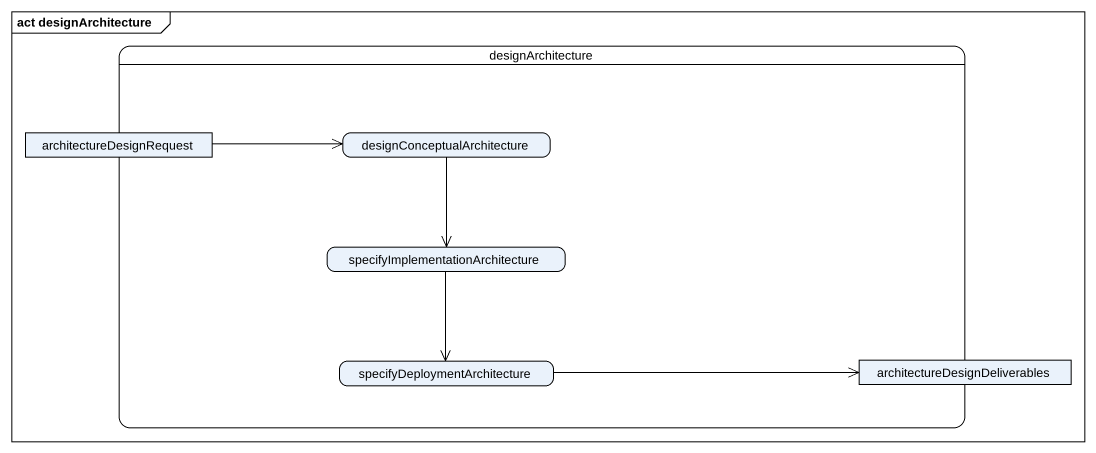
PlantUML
@startuml
mainframe act designArchitecture
hide empty description
state designArchitecture {
  state architectureDesignRequest <<object>>
  state designConceptualArchitecture
  state "specifyImplementationArchitecture" as specifyImplementationArchite
  state "specifyDeploymentArchitecture" as specifyDeploymentArchitectur
  state "architectureDesignDeliverables" as architectureDesignDeliverabl <<object>>
}
architectureDesignRequest -right-> designConceptualArchitecture
designConceptualArchitecture --> specifyImplementationArchite
specifyImplementationArchite --> specifyDeploymentArchitectur
specifyDeploymentArchitectur -right-> architectureDesignDeliverabl
@enduml
